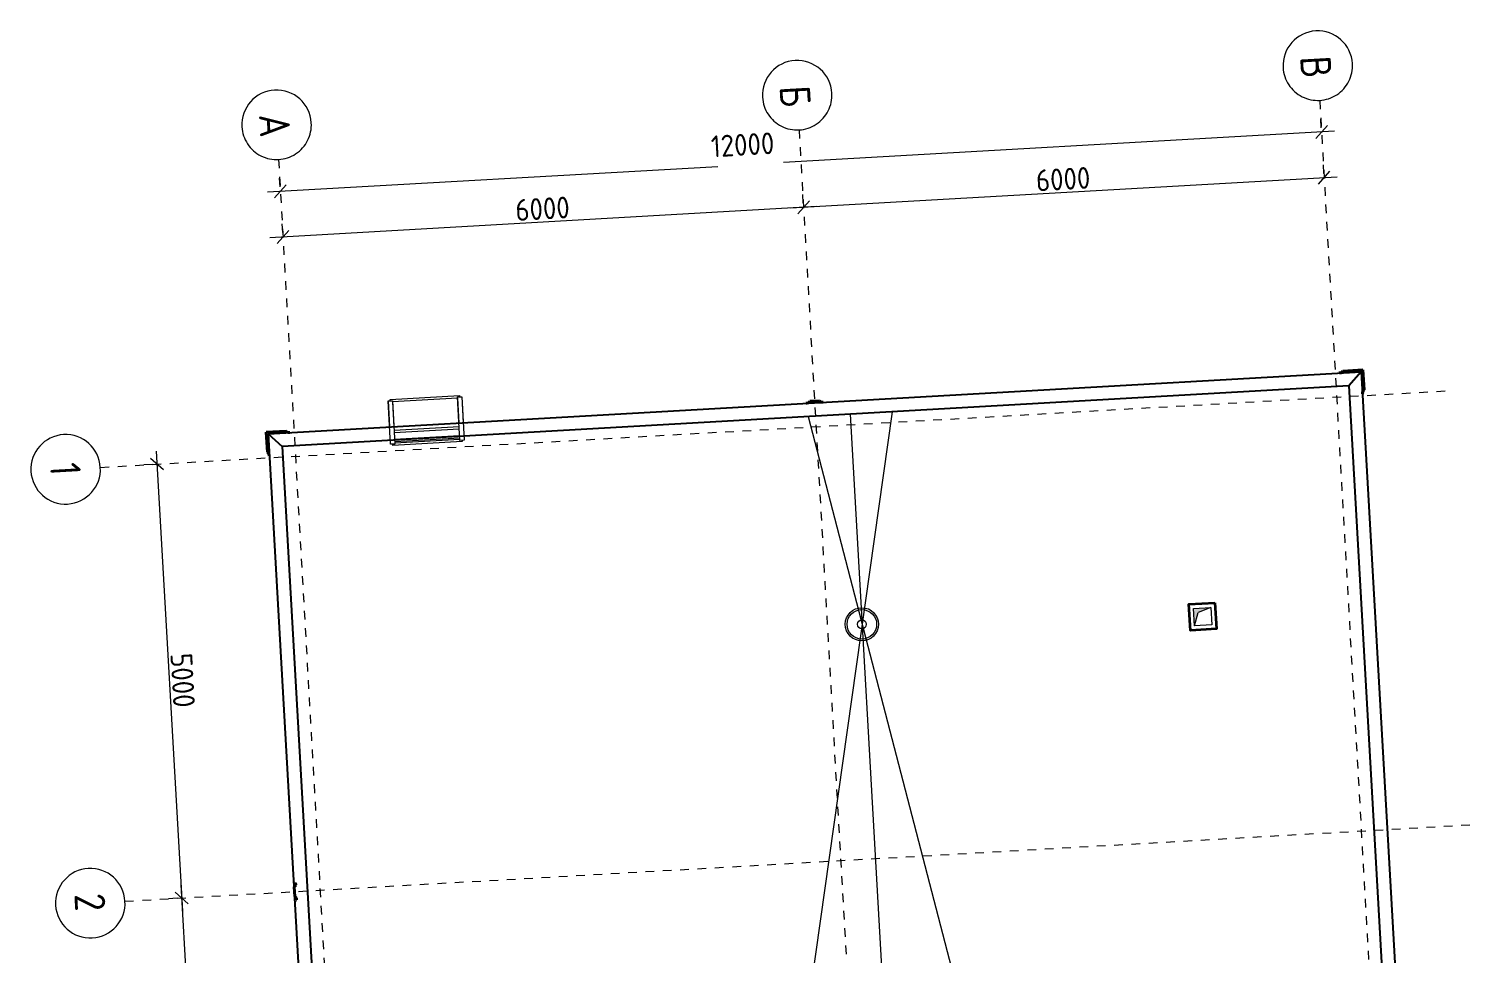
# Model space of a CAD drawing. Header units: millimetres. Extents: x 107713.5 to 107732.8, y 110818.3 to 110848.6.
# Drawn here: x 107713.75 to 107730.41, y 110837.78 to 110848.41 of the extents above; entities that cross this region are included whole.
import ezdxf

# ---------------------------------------------------------------- set-up
doc = ezdxf.new("R2010")
doc.units = ezdxf.units.MM
doc.header["$PDMODE"] = 35
doc.header["$PDSIZE"] = 0.001
doc.linetypes.add('_ШПТ__20_т__2_5__Линия сетки', pattern=[25, 20, -2.5, 0, -2.5])
doc.linetypes.add('штрихпунктирная', pattern=[25.4, 12.7, -6.35, 0, -6.35])
doc.layers.get('Defpoints').update_dxf_attribs({"color": 253})
for name, color, linetype, lineweight in [('Внутренние кромки', 7, 'Continuous', 18), ('Воздуховоды', 7, 'Continuous', 18), ('Обобщенные модели', 7, 'Continuous', 18), ('Оси', 250, 'штрихпунктирная', 15), ('Размеры', 7, 'Continuous', 9), ('Шахта', 3, 'Continuous', 35)]:
    doc.layers.add(name, color=color, linetype=linetype, lineweight=lineweight)
for name, color, linetype, lineweight, true_color in [('Крыши', 7, 'Continuous', 9, 0x004000), ('Оборудование', 7, 'Continuous', 18, 0x9f9fd0), ('Сантехнические приборы', 7, 'Continuous', 18, 0x0080c0)]:
    doc.layers.add(name, color=color, linetype=linetype, lineweight=lineweight, true_color=true_color)
doc.layers.add('СПДС_НЕПЕЧАТНЫЙ', color=254, linetype='Continuous', plot=False)
doc.styles.add('GOST Common', font='', dxfattribs={"width": 0.9, "height": 350})
doc.styles.add('GOST Common_1', font='isocpeur.ttf', dxfattribs={"width": 0.9, "height": 250})
doc.styles.add('GOST Common_2', font='isocpeur.ttf', dxfattribs={"width": 0.9, "height": 250})
doc.styles.get('GOST Common').set_extended_font_data('GOST Common')
doc.dimstyles.new('Основной_2_5_мм', dxfattribs={"dimscale": 304.8, "dimtxt": 251.428749, "dimasz": 0.463911, "dimexe": 0.492126, "dimexo": 0.492126, "dimgap": 0.098425, "dimtad": 1, "dimdec": 3, "dimrnd": 0.001, "dimdsep": 46, "dimtxsty": 'GOST Common_2', "dimblk1": 'OBLIQUE', "dimblk2": 'OBLIQUE', "dimsah": 1, "dimcen": 0.09, "dimdle": 0.492126, "dimazin": 2, "dimtfac": 1, "dimtdec": 4, "dimtix": 1, "dimtmove": 0, "dimatfit": 3, "dimfxl": 1, "dimtvp": 1, "dimtolj": 1, "dimtzin": 0, "dimlwd": 20, "dimlwe": 20, "dimarcsym": 2})
doc.dimstyles.new('Основной_2_5_мм_1', dxfattribs={"dimscale": 304.8, "dimtxt": 250, "dimasz": 0.463911, "dimexe": 0.492126, "dimexo": 0.492126, "dimgap": 0.2, "dimtad": 1, "dimdec": 3, "dimrnd": 0.001, "dimdsep": 46, "dimtxsty": 'GOST Common_1', "dimblk1": 'OBLIQUE', "dimblk2": 'OBLIQUE', "dimsah": 1, "dimcen": 0.09, "dimdle": 0.492126, "dimazin": 2, "dimtfac": 1, "dimtdec": 3, "dimtix": 1, "dimtmove": 0, "dimatfit": 3, "dimfxl": 1, "dimtvp": 1, "dimtolj": 1, "dimtzin": 0, "dimlwd": 20, "dimlwe": 20, "dimarcsym": 2})
pattern_1 = [(45, (0, 0), (-106.066, 106.066), [])]

# ---------------------------------------------------------------- blocks, each defined once
blk = doc.blocks.new('109_Водосточная воронка - Радиус 70-1083720-_О__L2_3_900_')
at = {"layer": 'Сантехнические приборы', "color": 7}
for radius in [191, 170, 50.8]:
    blk.add_circle((0, 0), radius, dxfattribs=at)
blk = doc.blocks.new('190_ФЭ_Стена_Стык вертикальный - ФЭ-C1_110-1306445-_О__L2_3_900_')
at = {"layer": 'Обобщенные модели', "lineweight": 9}
h = blk.add_hatch(dxfattribs=at)
h.set_pattern_fill('FP_7', color=256, style=0, pattern_type=2)
h.set_pattern_definition(pattern_1)
h.paths.add_polyline_path([(4945, -295), (5055, -295), (5072, -278), (5072, -277), (5055, -294), (4945, -294), (4928, -277), (4928, -278)], flags=0)
at = {"layer": 'Обобщенные модели', "lineweight": 40}
for p, q in [((4902, -278), (4902, -275)), ((4928, -278), (4902, -278)), ((4912, -276), (4903, -276)), ((4903, -276), (4903, -277)), ((4928, -277), (4903, -277)), ((4912, -276), (4912, -275)), ((4928, -277), (4945, -294)), ((4945, -295), (4928, -278)), ((5055, -294), (4945, -294)), ((5055, -295), (4945, -295)), ((5055, -294), (5072, -277)), ((5072, -278), (5055, -295)), ((5072, -277), (5097, -277)), ((5098, -278), (5072, -278)), ((5088, -275), (5088, -276)), ((5097, -276), (5088, -276)), ((5097, -277), (5097, -276)), ((5098, -275), (5098, -278))]:
    blk.add_line(p, q, dxfattribs=at)
blk = doc.blocks.new('190_ФЭ_Стена_Стык вертикальный - ФЭ-C1_110-1305329-_О__L2_3_900_')
at = {"layer": 'Обобщенные модели', "lineweight": 9}
h = blk.add_hatch(dxfattribs=at)
h.set_pattern_fill('FP_8', color=256, style=0, pattern_type=2)
h.set_pattern_definition(pattern_1)
h.paths.add_polyline_path([(-278, 5902), (-277, 5903), (-277, 5928), (-294, 5945), (-294, 6055), (-277, 6072), (-278, 6072), (-295, 6055), (-295, 5945), (-278, 5928)], flags=0)
at = {"layer": 'Обобщенные модели', "lineweight": 40}
for p, q in [((-295, 6055), (-278, 6072)), ((-295, 5945), (-295, 6055)), ((-277, 6072), (-294, 6055)), ((-294, 5945), (-294, 6055)), ((-278, 6072), (-278, 6098)), ((-278, 6098), (-275, 6098)), ((-276, 6097), (-277, 6097)), ((-277, 6072), (-277, 6097)), ((-276, 6088), (-276, 6097)), ((-276, 6088), (-275, 6088)), ((-278, 5928), (-295, 5945)), ((-294, 5945), (-277, 5928)), ((-278, 5902), (-278, 5928)), ((-275, 5902), (-278, 5902)), ((-277, 5928), (-277, 5903)), ((-277, 5903), (-276, 5903)), ((-276, 5903), (-276, 5912)), ((-275, 5912), (-276, 5912))]:
    blk.add_line(p, q, dxfattribs=at)
blk = doc.blocks.new('190_ФЭ_Стена_Стык угловой внешний фигурный - ФЭ-У1_230х230-1307851-_О__L2_3_900_')
at = {"layer": 'Обобщенные модели', "lineweight": 9}
h = blk.add_hatch(dxfattribs=at)
h.set_pattern_fill('FP_9', color=256, style=0, pattern_type=2)
h.set_pattern_definition(pattern_1)
h.paths.add_polyline_path([(-278, 12022), (-277, 12023), (-277, 12048), (-294, 12065), (-294, 12294), (-65, 12294), (-48, 12277), (-48, 12278), (-65, 12295), (-295, 12295), (-295, 12065), (-278, 12048)], flags=0)
at = {"layer": 'Обобщенные модели', "lineweight": 40}
for p, q in [((-295, 12295), (-65, 12295)), ((-295, 12295), (-295, 12065)), ((-65, 12294), (-294, 12294)), ((-294, 12294), (-294, 12065)), ((-65, 12295), (-48, 12278)), ((-48, 12277), (-65, 12294)), ((-48, 12278), (-22, 12278)), ((-23, 12277), (-48, 12277)), ((-32, 12275), (-32, 12276)), ((-32, 12276), (-23, 12276)), ((-22, 12275), (-32, 12275)), ((-23, 12276), (-23, 12277)), ((-22, 12278), (-22, 12275)), ((-278, 12048), (-295, 12065)), ((-294, 12065), (-277, 12048)), ((-278, 12022), (-278, 12048)), ((-275, 12022), (-278, 12022)), ((-277, 12048), (-277, 12023)), ((-277, 12023), (-276, 12023)), ((-276, 12023), (-276, 12032)), ((-276, 12032), (-275, 12032))]:
    blk.add_line(p, q, dxfattribs=at)
blk = doc.blocks.new('190_ФЭ_Стена_Стык угловой внешний фигурный - ФЭ-У1_230х230-1306185-_О__L2_3_900_')
at = {"layer": 'Обобщенные модели', "lineweight": 9}
h = blk.add_hatch(dxfattribs=at)
h.set_pattern_fill('FP_5', color=256, style=0, pattern_type=2)
h.set_pattern_definition(pattern_1)
h.paths.add_polyline_path([(-65, -295), (-48, -278), (-48, -277), (-65, -294), (-294, -294), (-294, -65), (-277, -48), (-278, -48), (-295, -65), (-295, -295)], flags=0)
at = {"layer": 'Обобщенные модели', "lineweight": 40}
for p, q in [((-278, -48), (-295, -65)), ((-295, -295), (-295, -65)), ((-294, -65), (-277, -48)), ((-294, -294), (-294, -65)), ((-275, -22), (-278, -22)), ((-278, -22), (-278, -48)), ((-277, -48), (-277, -23)), ((-277, -23), (-276, -23)), ((-276, -23), (-276, -32)), ((-276, -32), (-275, -32)), ((-295, -295), (-65, -295)), ((-65, -294), (-294, -294)), ((-48, -277), (-65, -294)), ((-65, -295), (-48, -278)), ((-23, -277), (-48, -277)), ((-48, -278), (-22, -278)), ((-32, -275), (-32, -276)), ((-32, -276), (-23, -276)), ((-23, -276), (-23, -277)), ((-22, -278), (-22, -275))]:
    blk.add_line(p, q, dxfattribs=at)
blk = doc.blocks.new('00_ME_Лестница пожарная - плоская кровля - 00_ABD_4500_h_-1334460-_О__L2_3_900_')
at = {"layer": 'Оборудование', "color": 7}
for p, q in [((-425, 375), (-425, 75)), ((-375, 360), (-375, 75)), ((375, 360), (375, 75)), ((425, 375), (425, 75))]:
    blk.add_line(p, q, dxfattribs=at)
blk = doc.blocks.new('Труба квадратная - Ступень-V18-_О__L2_3_900_')
at = {"layer": 'Оборудование', "color": 7}
for p, q in [((0, -15), (0, 0)), ((25, 15), (775, 15)), ((800, 0), (800, -15)), ((800, -15), (0, -15))]:
    blk.add_line(p, q, dxfattribs=at)
blk = doc.blocks.new('Труба квадратная - Ступень-V19-_О__L2_3_900_')
at = {"layer": 'Оборудование', "color": 7}
for p, q in [((25, 15), (775, 15)), ((775, -15), (25, -15))]:
    blk.add_line(p, q, dxfattribs=at)
blk = doc.blocks.new('Труба квадратная - Ступень-V20-_О__L2_3_900_')
at = {"layer": 'Оборудование', "color": 7}
for p, q in [((0, 0), (0, 15)), ((0, 15), (800, 15)), ((800, 15), (800, 0)), ((775, -15), (25, -15))]:
    blk.add_line(p, q, dxfattribs=at)
blk = doc.blocks.new('Труба квадратная - Площадка продольно-1331112-_О__L2_3_900_')
at = {"layer": 'Оборудование', "color": 7}
for p, q in [((0, -25), (0, 25)), ((0, 25), (500, 25)), ((500, 25), (500, -25)), ((500, -25), (0, -25))]:
    blk.add_line(p, q, dxfattribs=at)
blk = doc.blocks.new('Ось сетки - Круг_Ø8 мм-6577-_О__L2_3_900_')
at = {"layer": 'Оси', "lineweight": 20}
for start, end in [(360, 180), (180, 360)]:
    blk.add_arc((0, 0), 4, start, end, dxfattribs=at)
blk = doc.blocks.new('_Oblique')
at = {"color": 0, "linetype": 'ByBlock', "lineweight": -2}
blk.add_line((-0.5, -0.5), (0.5, 0.5), dxfattribs=at)
blk = doc.blocks.new('*D985')
at = {"layer": 'Defpoints', "color": 0, "transparency": 16777216}
for p in [(67596, 4789), (72596, 4789), (72596, 4689)]:
    blk.add_point(p, dxfattribs=at)
at = {"layer": 'Размеры', "color": 0, "lineweight": 20, "transparency": 16777216}
for p, q in [((67446, 4689), (72746, 4689)), ((67596, 4639), (67596, 4539)), ((72596, 4639), (72596, 4539))]:
    blk.add_line(p, q, dxfattribs=at)
at = {"layer": 'Размеры', "color": 0, "lineweight": 20, "transparency": 16777216, "xscale": 141.4, "yscale": 141.4, "zscale": 141.4, "rotation": 180}
blk.add_blockref('_Oblique', (67596, 4689), dxfattribs=at)
at = {"layer": 'Размеры', "color": 0, "lineweight": 20, "transparency": 16777216, "xscale": 141.4, "yscale": 141.4, "zscale": 141.4}
blk.add_blockref('_Oblique', (72596, 4689), dxfattribs=at)
at = {"layer": 'Размеры', "color": 0, "lineweight": 20, "transparency": 16777216, "insert": (70096, 4844), "char_height": 250, "width": 756.84, "attachment_point": 5, "style": 'GOST Common_2'}
blk.add_mtext('\\A1;5000', dxfattribs=at)
blk = doc.blocks.new('*D986')
at = {"layer": 'Defpoints', "color": 0, "transparency": 16777216}
for p in [(72596, 4789), (77596, 4789), (77596, 4689)]:
    blk.add_point(p, dxfattribs=at)
at = {"layer": 'Размеры', "color": 0, "lineweight": 20, "transparency": 16777216}
for p, q in [((72446, 4689), (77746, 4689)), ((72596, 4639), (72596, 4539)), ((77596, 4639), (77596, 4539))]:
    blk.add_line(p, q, dxfattribs=at)
at = {"layer": 'Размеры', "color": 0, "lineweight": 20, "transparency": 16777216, "xscale": 141.4, "yscale": 141.4, "zscale": 141.4, "rotation": 180}
blk.add_blockref('_Oblique', (72596, 4689), dxfattribs=at)
at = {"layer": 'Размеры', "color": 0, "lineweight": 20, "transparency": 16777216, "xscale": 141.4, "yscale": 141.4, "zscale": 141.4}
blk.add_blockref('_Oblique', (77596, 4689), dxfattribs=at)
at = {"layer": 'Размеры', "color": 0, "lineweight": 20, "transparency": 16777216, "insert": (75096, 4844), "char_height": 250, "width": 756.84, "attachment_point": 5, "style": 'GOST Common_2'}
blk.add_mtext('\\A1;5000', dxfattribs=at)
blk = doc.blocks.new('*D990')
at = {"layer": 'Defpoints', "color": 0, "transparency": 16777216}
for p in [(64642, 18285), (64542, 6285), (64642, 6285)]:
    blk.add_point(p, dxfattribs=at)
at = {"layer": 'Размеры', "color": 0, "lineweight": 20, "transparency": 16777216}
for p, q in [((64542, 18435), (64542, 12085)), ((64492, 18285), (64392, 18285)), ((64542, 6135), (64542, 11327)), ((64492, 6285), (64392, 6285))]:
    blk.add_line(p, q, dxfattribs=at)
at = {"layer": 'Размеры', "color": 0, "lineweight": 20, "transparency": 16777216, "xscale": 141.4, "yscale": 141.4, "zscale": 141.4}
for p, rotation in [((64542, 18285), 90), ((64542, 6285), 270)]:
    blk.add_blockref('_Oblique', p, dxfattribs=dict(at, rotation=rotation))
at = {"layer": 'Размеры', "color": 0, "lineweight": 20, "transparency": 16777216, "insert": (64185, 11261), "char_height": 250, "width": 889.8, "attachment_point": 1, "rotation": 90, "line_spacing_factor": 1.022761, "style": 'GOST Common_2'}
blk.add_mtext('\\A1;12000', dxfattribs=at)
blk = doc.blocks.new('*D991')
at = {"layer": 'Defpoints', "color": 0, "transparency": 16777216}
for p in [(65169, 18285), (65069, 12285), (65169, 12285)]:
    blk.add_point(p, dxfattribs=at)
at = {"layer": 'Размеры', "color": 0, "lineweight": 20, "transparency": 16777216}
for p, q in [((65069, 18435), (65069, 12135)), ((65019, 18285), (64919, 18285)), ((65019, 12285), (64919, 12285))]:
    blk.add_line(p, q, dxfattribs=at)
at = {"layer": 'Размеры', "color": 0, "lineweight": 20, "transparency": 16777216, "xscale": 141.4, "yscale": 141.4, "zscale": 141.4}
for p, rotation in [((65069, 18285), 90), ((65069, 12285), 270)]:
    blk.add_blockref('_Oblique', p, dxfattribs=dict(at, rotation=rotation))
at = {"layer": 'Размеры', "color": 0, "lineweight": 20, "transparency": 16777216, "insert": (64914, 15285), "char_height": 250, "width": 756.84, "attachment_point": 5, "rotation": 90, "style": 'GOST Common_2'}
blk.add_mtext('\\A1;6000', dxfattribs=at)
blk = doc.blocks.new('*D992')
at = {"layer": 'Defpoints', "color": 0, "transparency": 16777216}
for p in [(65169, 12285), (65069, 6285), (65169, 6285)]:
    blk.add_point(p, dxfattribs=at)
at = {"layer": 'Размеры', "color": 0, "lineweight": 20, "transparency": 16777216}
for p, q in [((65069, 12435), (65069, 6135)), ((65019, 12285), (64919, 12285)), ((65019, 6285), (64919, 6285))]:
    blk.add_line(p, q, dxfattribs=at)
at = {"layer": 'Размеры', "color": 0, "lineweight": 20, "transparency": 16777216, "xscale": 141.4, "yscale": 141.4, "zscale": 141.4}
for p, rotation in [((65069, 12285), 90), ((65069, 6285), 270)]:
    blk.add_blockref('_Oblique', p, dxfattribs=dict(at, rotation=rotation))
at = {"layer": 'Размеры', "color": 0, "lineweight": 20, "transparency": 16777216, "insert": (64914, 9285), "char_height": 250, "width": 756.84, "attachment_point": 5, "rotation": 90, "style": 'GOST Common_2'}
blk.add_mtext('\\A1;6000', dxfattribs=at)
blk = doc.blocks.new('232322')
at = {"layer": 'Воздуховоды'}
blk.add_hatch(color=0, dxfattribs=at).paths.add_polyline_path([(69930, 16702.5851), (69930, 16502.5851), (70130, 16502.5851), (69980, 16552.5851)], flags=0)
for p, q in [((67321, 18585), (82244, 18585)), ((67321, 5985), (67321, 18585)), ((67321, 18585), (67474, 18432)), ((67474, 18432), (82264, 18432)), ((67474, 18432), (67474, 6138)), ((67321, 5985), (67474, 6138)), ((67474, 6138), (82266, 6138)), ((67321, 5985), (82266, 5985))]:
    blk.add_line(p, q)
at = {"layer": 'Внутренние кромки', "color": 7}
blk.add_line((67474, 12685), (79901, 12685), dxfattribs=at)
at = {"layer": 'Воздуховоды', "color": 0}
for p, q in [((69930, 16702.5851), (69980, 16552.5851)), ((69930, 16702.5851), (70130, 16702.5851)), ((69930, 16502.5851), (69930, 16702.5851)), ((70130, 16702.5851), (70130, 16502.5851)), ((70130, 16502.5851), (69930, 16502.5851)), ((70130, 16502.5851), (69980, 16552.5851))]:
    blk.add_line(p, q, dxfattribs=at)
at = {"layer": 'Крыши', "color": 7}
for p, q in [((67474, 12200.6), (74896, 13685)), ((67474, 13169.4), (74896, 11685))]:
    blk.add_line(p, q, dxfattribs=at)
at = {"layer": 'Крыши', "color": 7, "flags": 128}
for points in [[(69891.0971, 12685.9806), (69891.0243, 12685.4927), (69891, 12685)], [(69891, 12685), (69891.0243, 12684.5073), (69891.0971, 12684.0194)], [(69901, 12685), (69900.9757, 12685.4927), (69900.9029, 12685.9806)], [(69900.9029, 12684.0194), (69900.9757, 12684.5073), (69901, 12685)]]:
    blk.add_lwpolyline(points, dxfattribs=at)
at = {"layer": 'Оси', "linetype": '_ШПТ__20_т__2_5__Линия сетки'}
for p, q in [((67596, 4036.3319), (67596, 19608.0387)), ((72596, 4036.3319), (72596, 19608.0387)), ((64176.6572, 18285), (88909.0427, 18285)), ((64176.6572, 12285), (88901.6938, 12285)), ((64176.6572, 6285), (88894.345, 6285))]:
    blk.add_line(p, q, dxfattribs=at)
at = {"layer": 'Шахта', "color": 0}
blk.add_lwpolyline([(69880, 16752.5851), (70180, 16752.5851), (70180, 16452.5851), (69880, 16452.5851)], close=True, dxfattribs=at)
at = {"layer": 'Обобщенные модели', "lineweight": 40}
for name, p in [('190_ФЭ_Стена_Стык угловой внешний фигурный - ФЭ-У1_230х230-1307851-_О__L2_3_900_', (67596, 6309.9287)), ('190_ФЭ_Стена_Стык вертикальный - ФЭ-C1_110-1305329-_О__L2_3_900_', (67596, 6285)), ('190_ФЭ_Стена_Стык вертикальный - ФЭ-C1_110-1306445-_О__L2_3_900_', (67596, 6285))]:
    blk.add_blockref(name, p, dxfattribs=at)
at = {"layer": 'Обобщенные модели'}
blk.add_blockref('190_ФЭ_Стена_Стык угловой внешний фигурный - ФЭ-У1_230х230-1306185-_О__L2_3_900_', (67596, 6260.0003), dxfattribs=at)
at = {"layer": 'Оборудование', "color": 7}
for name, p, rotation in [('Труба квадратная - Ступень-V20-_О__L2_3_900_', (67021, 7410), 89.99999999999991), ('00_ME_Лестница пожарная - плоская кровля - 00_ABD_4500_h_-1334460-_О__L2_3_900_', (67396, 7810), 89.99999999999991), ('Труба квадратная - Площадка продольно-1331112-_О__L2_3_900_', (67521, 8210), 180), ('Труба квадратная - Ступень-V19-_О__L2_3_900_', (67376, 7410), 89.99999999999991), ('Труба квадратная - Ступень-V19-_О__L2_3_900_', (67481, 7410), 89.99999999999991), ('Труба квадратная - Ступень-V18-_О__L2_3_900_', (67521, 7410), 89.99999999999991), ('Труба квадратная - Площадка продольно-1331112-_О__L2_3_900_', (67521, 7410), 180)]:
    blk.add_blockref(name, p, dxfattribs=dict(at, rotation=rotation))
at = {"layer": 'Оси', "lineweight": 20, "xscale": 99.99999999999993, "yscale": 99.99999999999993, "zscale": 99.99999999999993, "rotation": 269.9999999999994}
for p in [(63776.6572, 18285), (63776.6572, 12285), (63776.6572, 6285)]:
    blk.add_blockref('Ось сетки - Круг_Ø8 мм-6577-_О__L2_3_900_', p, dxfattribs=at)
at = {"layer": 'Оси', "lineweight": 20, "xscale": 99.99999999999993, "yscale": 99.99999999999993, "zscale": 99.99999999999993}
for p in [(67596, 3636.3319), (72596, 3636.3319)]:
    blk.add_blockref('Ось сетки - Круг_Ø8 мм-6577-_О__L2_3_900_', p, dxfattribs=at)
at = {"layer": 'Сантехнические приборы', "color": 7, "rotation": 179.4695112875364}
blk.add_blockref('109_Водосточная воронка - Радиус 70-1083720-_О__L2_3_900_', (69895.9799, 12682.8258), dxfattribs=at)
at = {"layer": 'Оси', "char_height": 350, "attachment_point": 1, "style": 'GOST Common'}
for s, insert, width in [('\\fGOST Common|b0|i0|c204|p34|;\\W.9;В', (63663.3343, 18437.5869), 310.253062), ('\\fGOST Common|b0|i0|c204|p34|;\\W.9;Б', (63663.3343, 12437.5869), 310.253062), ('\\fGOST Common|b0|i0|c204|p34|;\\W.9;А', (63648.4843, 6437.5869), 346.329), ('\\fGOST Common|b0|i0|c204|p34|;\\W.9;1', (67517.7693, 3808.8653), 187.594875), ('\\fGOST Common|b0|i0|c204|p34|;\\W.9;2', (72482.2193, 3808.8653), 274.177125)]:
    blk.add_mtext(s, dxfattribs=dict(at, insert=insert, width=width))
at = {"layer": 'Размеры', "lineweight": 20}
dim = blk.add_linear_dim(base=(64541.9445, 6285), p1=(64641.9294, 18285), p2=(64641.9294, 6285), angle=90, dimstyle='Основной_2_5_мм_1', override={"dimpost": '<>', "dimfxl": 12000}, dxfattribs=at)
dim.commit()
dim.dimension.update_dxf_attribs({"geometry": '*D990', "text_midpoint": (64351.904, 11705.7977), "dimtype": 128, "text_rotation": 90})
for base, p1, p2, picture, middle in [((65069.0601, 12285), (65169.045, 18285), (65169.045, 12285), '*D991', (64914.0601, 15285)), ((65069.0601, 6285), (65169.045, 12285), (65169.045, 6285), '*D992', (64914.0601, 9285))]:
    dim = blk.add_linear_dim(base=base, p1=p1, p2=p2, angle=90, dimstyle='Основной_2_5_мм', override={"dimpost": '<>', "dimfxl": 6000}, dxfattribs=at)
    dim.commit()
    dim.dimension.update_dxf_attribs({"geometry": picture, "text_midpoint": middle})
for base, p1, p2, picture, middle in [((72596, 4689.1059), (67596, 4789.0908), (72596, 4789.0908), '*D985', (70096, 4844.1059)), ((77596, 4689.1059), (72596, 4789.0908), (77596, 4789.0908), '*D986', (75096, 4844.1059))]:
    dim = blk.add_linear_dim(base=base, p1=p1, p2=p2, dimstyle='Основной_2_5_мм', override={"dimpost": '<>', "dimfxl": 5000}, dxfattribs=at)
    dim.commit()
    dim.dimension.update_dxf_attribs({"geometry": picture, "text_midpoint": middle})

msp = doc.modelspace()

# ---------------------------------------------------------------- block references
at = {"layer": 'СПДС_НЕПЕЧАТНЫЙ', "xscale": 0.001, "yscale": 0.001, "zscale": 0.001, "rotation": 273.2530497397888}
msp.add_blockref('232322', (107706.7091, 110910.6285), dxfattribs=at)

doc.saveas('drawing.dxf')
